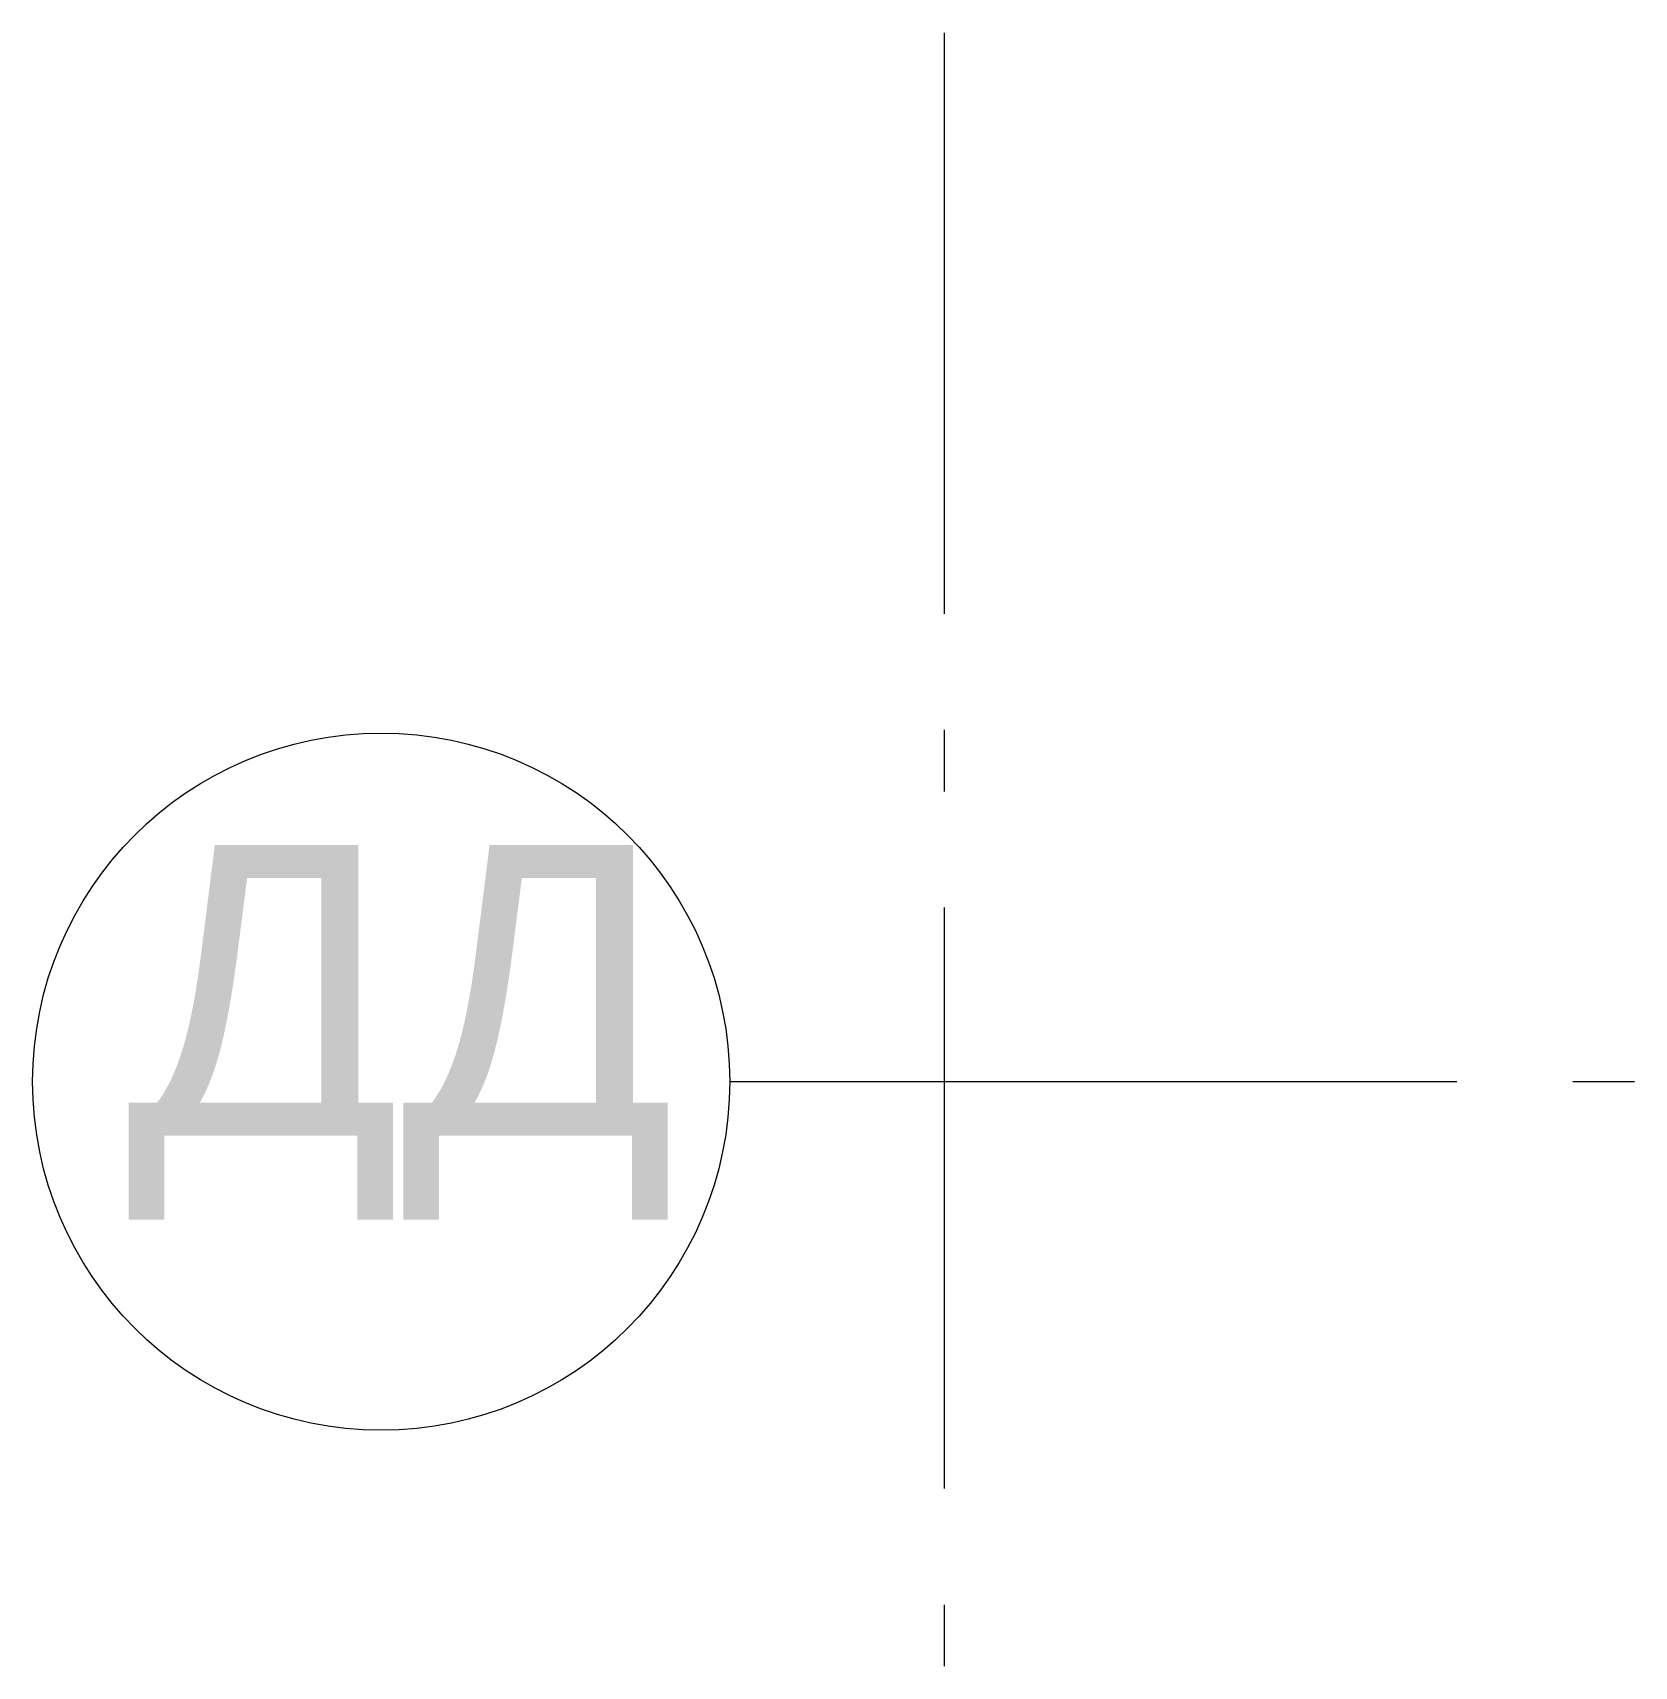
# Model space of a CAD drawing. Header units: millimetres. Extents: x -537608 to 253996, y -217170 to 186033.
# Drawn here: x -298395 to -295638, y -159156 to -156344 of the extents above; entities that cross this region are included whole.
import ezdxf

# ---------------------------------------------------------------- set-up
doc = ezdxf.new("R2010")
doc.units = ezdxf.units.MM
doc.layers.add('PDF _Геометрия', color=7, linetype='Continuous')
doc.layers.add('PDF _Текст', color=7, linetype='Continuous')
doc.styles.add('PDF ArialMT', font='arial.ttf')

msp = doc.modelspace()

# ---------------------------------------------------------------- linework, layer by layer
at = {"layer": 'PDF _Геометрия', "color": 253, "lineweight": 9, "true_color": 0xaaaaaa}
for p, q in [((-296826.175, -156344.2253), (-296826.175, -157344.2254)), ((-296826.175, -157544.2263), (-296826.175, -157650.0591)), ((-296826.175, -157850.0599), (-296826.175, -158850.0601)), ((-297195.4929, -158149.635), (-295943.9372, -158149.635)), ((-295743.9363, -158149.635), (-295638.1057, -158149.635)), ((-296826.175, -159050.0599), (-296826.175, -159155.8927))]:
    msp.add_line(p, q, dxfattribs=at)
at = {"layer": 'PDF _Геометрия', "lineweight": 20}
msp.add_circle((-297795.4944, -158149.6352), 600.0008, dxfattribs=at)

# ---------------------------------------------------------------- texts
at = {"layer": 'PDF _Текст', "insert": (-298235.3528, -158064.8457), "char_height": 500, "attachment_point": 4, "style": 'PDF ArialMT'}
msp.add_mtext('ДД', dxfattribs=at)

doc.saveas('drawing.dxf')
